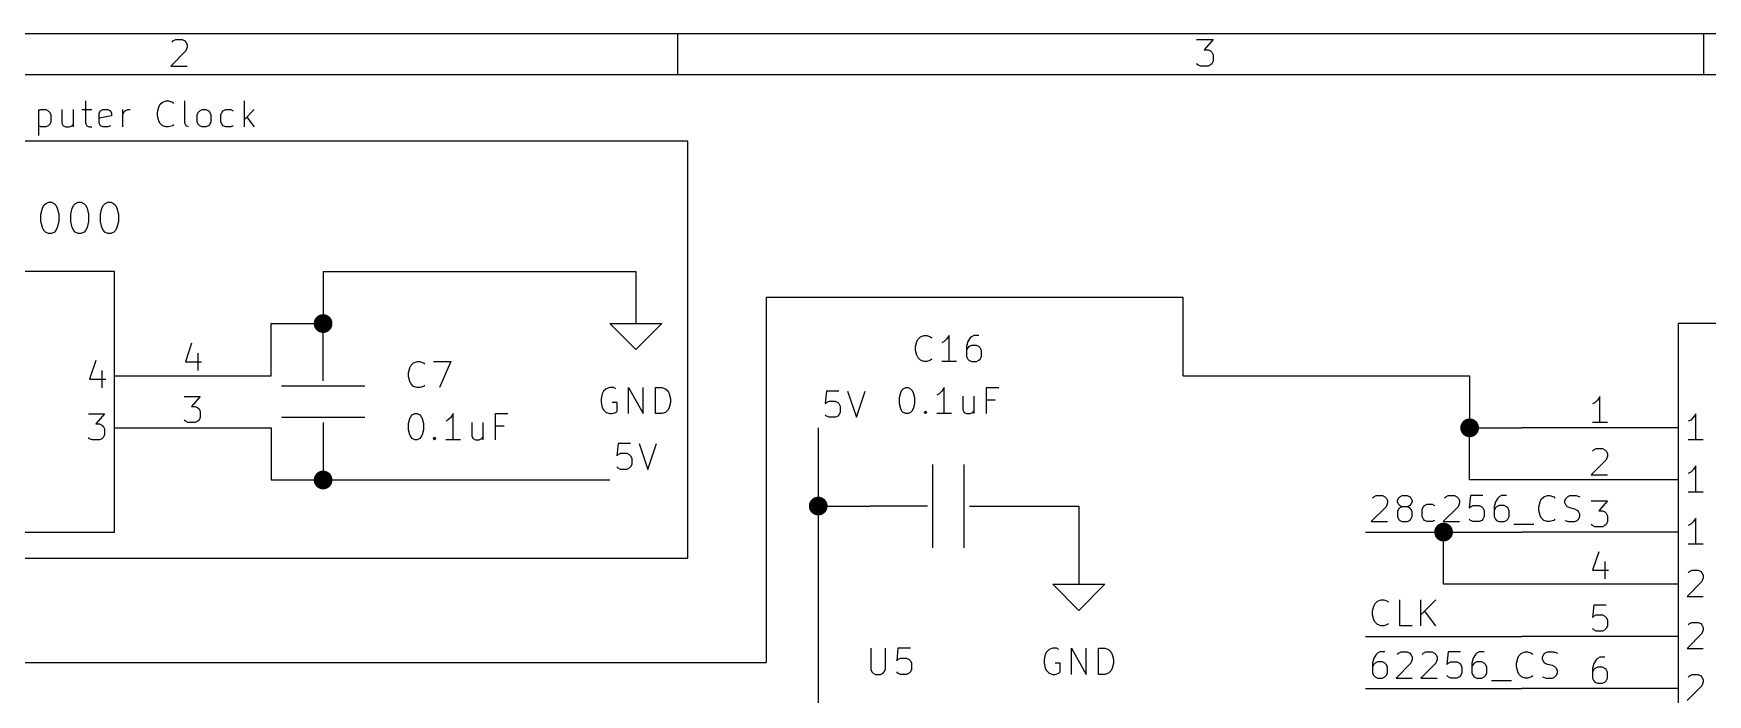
# Model space of a CAD drawing. Header units: millimetres. Extents: x 10 to 287, y -200 to -10.
# Drawn here: x 78.6 to 160.2, y -42.2 to -10 of the extents above; entities that cross this region are included whole.
import ezdxf

# ---------------------------------------------------------------- set-up
doc = ezdxf.new("R2010")
doc.units = ezdxf.units.MM
for name, color, linetype in [('GREENSIXTYFIVE', 129, 'CONTINUOUS'), ('LIGHTBLUE', 172, 'CONTINUOUS'), ('LIGHTGREEN', 92, 'CONTINUOUS'), ('LIGHTRED', 12, 'CONTINUOUS'), ('RED', 14, 'CONTINUOUS'), ('REDSIX', 19, 'CONTINUOUS')]:
    doc.layers.add(name, color=color, linetype=linetype)

msp = doc.modelspace()

# ---------------------------------------------------------------- linework, layer by layer
at = {"layer": 'GREENSIXTYFIVE', "linetype": 'CONTINUOUS'}
for p, q in [((78.9576, -18.8016), (79.0302, -18.5113)), ((78.9576, -18.8016), (79.0302, -18.5113)), ((79.0302, -18.5113), (79.1028, -18.3662)), ((79.0302, -18.5113), (79.1028, -18.3662)), ((79.1028, -18.3662), (79.1754, -18.2936)), ((79.1028, -18.3662), (79.1754, -18.2936)), ((79.1754, -18.2936), (79.3205, -18.221)), ((79.1754, -18.2936), (79.3205, -18.221)), ((79.3205, -18.221), (79.4656, -18.221)), ((79.3205, -18.221), (79.4656, -18.221)), ((79.4656, -18.221), (79.6108, -18.2936)), ((79.4656, -18.221), (79.6108, -18.2936)), ((79.6108, -18.2936), (79.6834, -18.3662)), ((79.6108, -18.2936), (79.6834, -18.3662)), ((79.6834, -18.3662), (79.7559, -18.5113)), ((79.6834, -18.3662), (79.7559, -18.5113)), ((79.7559, -18.5113), (79.8285, -18.8016)), ((79.7559, -18.5113), (79.8285, -18.8016)), ((80.409, -18.8016), (80.4816, -18.5113)), ((80.409, -18.8016), (80.4816, -18.5113)), ((80.4816, -18.5113), (80.5542, -18.3662)), ((80.4816, -18.5113), (80.5542, -18.3662)), ((80.5542, -18.3662), (80.6268, -18.2936)), ((80.5542, -18.3662), (80.6268, -18.2936)), ((80.6268, -18.2936), (80.7719, -18.221)), ((80.6268, -18.2936), (80.7719, -18.221)), ((80.7719, -18.221), (80.917, -18.221)), ((80.7719, -18.221), (80.917, -18.221)), ((80.917, -18.221), (81.0622, -18.2936)), ((80.917, -18.221), (81.0622, -18.2936)), ((81.0622, -18.2936), (81.1348, -18.3662)), ((81.0622, -18.2936), (81.1348, -18.3662)), ((81.1348, -18.3662), (81.2073, -18.5113)), ((81.1348, -18.3662), (81.2073, -18.5113)), ((81.2073, -18.5113), (81.2799, -18.8016)), ((81.2073, -18.5113), (81.2799, -18.8016)), ((81.8604, -18.8016), (81.933, -18.5113)), ((81.8604, -18.8016), (81.933, -18.5113)), ((81.933, -18.5113), (82.0056, -18.3662)), ((81.933, -18.5113), (82.0056, -18.3662)), ((82.0056, -18.3662), (82.0782, -18.2936)), ((82.0056, -18.3662), (82.0782, -18.2936)), ((82.0782, -18.2936), (82.2233, -18.221)), ((82.0782, -18.2936), (82.2233, -18.221)), ((82.2233, -18.221), (82.3684, -18.221)), ((82.2233, -18.221), (82.3684, -18.221)), ((82.3684, -18.221), (82.5136, -18.2936)), ((82.3684, -18.221), (82.5136, -18.2936)), ((82.5136, -18.2936), (82.5862, -18.3662)), ((82.5136, -18.2936), (82.5862, -18.3662)), ((82.5862, -18.3662), (82.6587, -18.5113)), ((82.5862, -18.3662), (82.6587, -18.5113)), ((82.6587, -18.5113), (82.7313, -18.8016)), ((82.6587, -18.5113), (82.7313, -18.8016)), ((78.9576, -19.1645), (78.9576, -18.8016)), ((78.9576, -19.1645), (78.9576, -18.8016)), ((79.0302, -19.4547), (78.9576, -19.1645)), ((79.0302, -19.4547), (78.9576, -19.1645)), ((79.1028, -19.5999), (79.0302, -19.4547)), ((79.1028, -19.5999), (79.0302, -19.4547)), ((79.7559, -19.4547), (79.6834, -19.5999)), ((79.7559, -19.4547), (79.6834, -19.5999)), ((79.8285, -19.1645), (79.7559, -19.4547)), ((79.8285, -19.1645), (79.7559, -19.4547)), ((79.8285, -18.8016), (79.8285, -19.1645)), ((79.8285, -18.8016), (79.8285, -19.1645)), ((80.409, -19.1645), (80.409, -18.8016)), ((80.409, -19.1645), (80.409, -18.8016)), ((80.4816, -19.4547), (80.409, -19.1645)), ((80.4816, -19.4547), (80.409, -19.1645)), ((80.5542, -19.5999), (80.4816, -19.4547)), ((80.5542, -19.5999), (80.4816, -19.4547)), ((81.2073, -19.4547), (81.1348, -19.5999)), ((81.2073, -19.4547), (81.1348, -19.5999)), ((81.2799, -19.1645), (81.2073, -19.4547)), ((81.2799, -19.1645), (81.2073, -19.4547)), ((81.2799, -18.8016), (81.2799, -19.1645)), ((81.2799, -18.8016), (81.2799, -19.1645)), ((81.8604, -19.1645), (81.8604, -18.8016)), ((81.8604, -19.1645), (81.8604, -18.8016)), ((81.933, -19.4547), (81.8604, -19.1645)), ((81.933, -19.4547), (81.8604, -19.1645)), ((82.0056, -19.5999), (81.933, -19.4547)), ((82.0056, -19.5999), (81.933, -19.4547)), ((82.6587, -19.4547), (82.5862, -19.5999)), ((82.6587, -19.4547), (82.5862, -19.5999)), ((82.7313, -19.1645), (82.6587, -19.4547)), ((82.7313, -19.1645), (82.6587, -19.4547)), ((82.7313, -18.8016), (82.7313, -19.1645)), ((82.7313, -18.8016), (82.7313, -19.1645)), ((79.1754, -19.6725), (79.1028, -19.5999)), ((79.1754, -19.6725), (79.1028, -19.5999)), ((79.3205, -19.745), (79.1754, -19.6725)), ((79.3205, -19.745), (79.1754, -19.6725)), ((79.4656, -19.745), (79.3205, -19.745)), ((79.4656, -19.745), (79.3205, -19.745)), ((79.6108, -19.6725), (79.4656, -19.745)), ((79.6108, -19.6725), (79.4656, -19.745)), ((79.6834, -19.5999), (79.6108, -19.6725)), ((79.6834, -19.5999), (79.6108, -19.6725)), ((80.6268, -19.6725), (80.5542, -19.5999)), ((80.6268, -19.6725), (80.5542, -19.5999)), ((80.7719, -19.745), (80.6268, -19.6725)), ((80.7719, -19.745), (80.6268, -19.6725)), ((80.917, -19.745), (80.7719, -19.745)), ((80.917, -19.745), (80.7719, -19.745)), ((81.0622, -19.6725), (80.917, -19.745)), ((81.0622, -19.6725), (80.917, -19.745)), ((81.1348, -19.5999), (81.0622, -19.6725)), ((81.1348, -19.5999), (81.0622, -19.6725)), ((82.0782, -19.6725), (82.0056, -19.5999)), ((82.0782, -19.6725), (82.0056, -19.5999)), ((82.2233, -19.745), (82.0782, -19.6725)), ((82.2233, -19.745), (82.0782, -19.6725)), ((82.3684, -19.745), (82.2233, -19.745)), ((82.3684, -19.745), (82.2233, -19.745)), ((82.5136, -19.6725), (82.3684, -19.745)), ((82.5136, -19.6725), (82.3684, -19.745)), ((82.5862, -19.5999), (82.5136, -19.6725)), ((82.5862, -19.5999), (82.5136, -19.6725)), ((121.5874, -25.2534), (121.6478, -25.0115)), ((121.5874, -25.4348), (121.5874, -25.2534)), ((121.6478, -25.0115), (121.7083, -24.8906)), ((121.7083, -24.8906), (121.8293, -24.7696)), ((121.8293, -24.7696), (122.0107, -24.7091)), ((122.0107, -24.7091), (122.1316, -24.7091)), ((122.1316, -24.7091), (122.3131, -24.7696)), ((122.3131, -24.7696), (122.3735, -24.8301)), ((122.9783, -25.0115), (122.8574, -25.072)), ((123.0993, -24.8906), (122.9783, -25.0115)), ((123.2202, -24.7091), (123.0993, -24.8906)), ((123.2202, -25.9791), (123.2202, -24.7091)), ((124.1273, -25.0115), (124.0669, -25.2534)), ((124.0669, -25.2534), (124.0669, -25.7372)), ((124.2483, -24.8301), (124.1273, -25.0115)), ((124.1878, -25.2534), (124.1273, -25.3139)), ((124.3088, -25.1929), (124.1878, -25.2534)), ((124.3088, -24.7696), (124.2483, -24.8301)), ((124.4297, -24.7091), (124.3088, -24.7696)), ((124.5507, -25.1929), (124.3088, -25.1929)), ((124.6716, -24.7091), (124.4297, -24.7091)), ((124.6716, -25.2534), (124.5507, -25.1929)), ((124.7321, -25.3139), (124.6716, -25.2534)), ((81.6307, -25.9271), (81.3284, -26.8342)), ((81.6307, -25.9271), (81.3284, -26.8342)), ((96.994, -26.1605), (97.115, -26.0395)), ((96.994, -26.1605), (97.115, -26.0395)), ((97.115, -26.0395), (97.2964, -25.979)), ((97.115, -26.0395), (97.2964, -25.979)), ((97.2964, -25.979), (97.4173, -25.979)), ((97.2964, -25.979), (97.4173, -25.979)), ((97.4173, -25.979), (97.5988, -26.0395)), ((97.4173, -25.979), (97.5988, -26.0395)), ((97.5988, -26.0395), (97.6592, -26.1)), ((97.5988, -26.0395), (97.6592, -26.1)), ((98.0826, -25.979), (98.9292, -25.979)), ((98.0826, -25.979), (98.9292, -25.979)), ((98.9292, -25.979), (98.385, -27.249)), ((98.9292, -25.979), (98.385, -27.249)), ((121.6478, -25.6767), (121.5874, -25.4348)), ((121.7083, -25.7977), (121.6478, -25.6767)), ((121.8293, -25.9187), (121.7083, -25.7977)), ((122.0107, -25.9791), (121.8293, -25.9187)), ((122.1316, -25.9791), (122.0107, -25.9791)), ((122.3131, -25.9187), (122.1316, -25.9791)), ((122.3735, -25.8582), (122.3131, -25.9187)), ((123.5831, -25.9791), (122.8574, -25.9791)), ((124.1273, -25.3139), (124.0669, -25.4348)), ((124.0669, -25.7372), (124.1273, -25.8582)), ((124.1273, -25.8582), (124.1878, -25.9187)), ((124.1878, -25.9187), (124.3088, -25.9791)), ((124.3088, -25.9791), (124.5507, -25.9791)), ((124.5507, -25.9791), (124.6716, -25.9187)), ((124.6716, -25.9187), (124.7321, -25.8582)), ((124.7926, -25.4348), (124.7321, -25.3139)), ((124.7321, -25.8582), (124.7926, -25.7372)), ((124.7926, -25.7372), (124.7926, -25.4348)), ((81.3284, -26.8342), (82.1145, -26.8342)), ((81.3284, -26.8342), (82.1145, -26.8342)), ((81.9331, -26.4109), (81.9331, -27.2575)), ((81.9331, -26.4109), (81.9331, -27.2575)), ((96.8731, -26.5233), (96.9335, -26.2814)), ((96.8731, -26.5233), (96.9335, -26.2814)), ((96.8731, -26.7047), (96.8731, -26.5233)), ((96.8731, -26.7047), (96.8731, -26.5233)), ((96.9335, -26.9466), (96.8731, -26.7047)), ((96.9335, -26.9466), (96.8731, -26.7047)), ((96.9335, -26.2814), (96.994, -26.1605)), ((96.9335, -26.2814), (96.994, -26.1605)), ((96.994, -27.0676), (96.9335, -26.9466)), ((96.994, -27.0676), (96.9335, -26.9466)), ((97.115, -27.1886), (96.994, -27.0676)), ((97.115, -27.1886), (96.994, -27.0676)), ((97.2964, -27.249), (97.115, -27.1886)), ((97.2964, -27.249), (97.115, -27.1886)), ((97.4173, -27.249), (97.2964, -27.249)), ((97.4173, -27.249), (97.2964, -27.249)), ((97.5988, -27.1886), (97.4173, -27.249)), ((97.5988, -27.1886), (97.4173, -27.249)), ((97.6592, -27.1281), (97.5988, -27.1886)), ((97.6592, -27.1281), (97.5988, -27.1886)), ((106.3171, -27.5516), (106.2567, -27.7935)), ((106.3776, -27.4307), (106.3171, -27.5516)), ((106.4986, -27.3097), (106.3776, -27.4307)), ((106.68, -27.2492), (106.4986, -27.3097)), ((106.8614, -27.2492), (106.68, -27.2492)), ((106.9824, -27.3097), (106.8614, -27.2492)), ((107.5871, -28.5192), (107.5871, -27.2492)), ((107.5871, -27.2492), (108.3128, -28.5192)), ((108.3128, -28.5192), (108.3128, -27.2492)), ((108.9176, -28.5192), (108.9176, -27.2492)), ((108.9176, -27.2492), (109.22, -27.2492)), ((109.22, -27.2492), (109.4014, -27.3097)), ((109.4014, -27.3097), (109.5224, -27.4307)), ((109.5224, -27.4307), (109.5829, -27.5516)), ((109.5829, -27.5516), (109.6433, -27.7935)), ((120.8012, -27.7329), (120.8616, -27.491)), ((120.8012, -28.0353), (120.8012, -27.7329)), ((120.8616, -27.491), (120.9221, -27.3701)), ((120.9221, -27.3701), (120.9826, -27.3096)), ((120.9826, -27.3096), (121.1035, -27.2491)), ((121.1035, -27.2491), (121.2245, -27.2491)), ((121.2245, -27.2491), (121.3454, -27.3096)), ((121.3454, -27.3096), (121.4059, -27.3701)), ((121.4059, -27.3701), (121.4664, -27.491)), ((121.4664, -27.491), (121.5269, -27.7329)), ((121.5269, -27.7329), (121.5269, -28.0353)), ((122.7364, -27.5515), (122.6155, -27.612)), ((122.8574, -27.4306), (122.7364, -27.5515)), ((122.9783, -27.2491), (122.8574, -27.4306)), ((122.9783, -28.5191), (122.9783, -27.2491)), ((123.8854, -27.6725), (123.8854, -28.3377)), ((124.4297, -27.6725), (124.4297, -28.5191)), ((125.0344, -28.5191), (125.0344, -27.2491)), ((125.0344, -27.2491), (125.6392, -27.2491)), ((81.2679, -28.5275), (82.0541, -28.5275)), ((81.2679, -28.5275), (82.0541, -28.5275)), ((82.0541, -28.5275), (81.6307, -29.0113)), ((82.0541, -28.5275), (81.6307, -29.0113)), ((97.0545, -28.5795), (97.1754, -28.519)), ((97.0545, -28.5795), (97.1754, -28.519)), ((97.1754, -28.519), (97.2964, -28.519)), ((97.1754, -28.519), (97.2964, -28.519)), ((97.2964, -28.519), (97.4173, -28.5795)), ((97.2964, -28.519), (97.4173, -28.5795)), ((99.0502, -28.519), (98.9293, -28.7005)), ((99.0502, -28.519), (98.9293, -28.7005)), ((99.0502, -29.789), (99.0502, -28.519)), ((99.0502, -29.789), (99.0502, -28.519)), ((101.1063, -29.789), (101.1063, -28.519)), ((101.1063, -28.519), (101.7111, -28.519)), ((101.1063, -29.789), (101.1063, -28.519)), ((101.1063, -28.519), (101.7111, -28.519)), ((106.2567, -27.7935), (106.2567, -27.9749)), ((106.2567, -27.9749), (106.3171, -28.2168)), ((106.3171, -28.2168), (106.3776, -28.3378)), ((106.3776, -28.3378), (106.4986, -28.4588)), ((106.4986, -28.4588), (106.68, -28.5192)), ((106.68, -28.5192), (106.8009, -28.5192)), ((107.0428, -27.9749), (106.8009, -27.9749)), ((106.8009, -28.5192), (106.9824, -28.4588)), ((106.9824, -28.4588), (107.0428, -28.3983)), ((107.0428, -28.3983), (107.0428, -27.9749)), ((109.22, -28.5192), (108.9176, -28.5192)), ((109.4014, -28.4588), (109.22, -28.5192)), ((109.5224, -28.3378), (109.4014, -28.4588)), ((109.5829, -28.2168), (109.5224, -28.3378)), ((109.6433, -27.9749), (109.5829, -28.2168)), ((109.6433, -27.7935), (109.6433, -27.9749)), ((120.8616, -28.2772), (120.8012, -28.0353)), ((120.9221, -28.3982), (120.8616, -28.2772)), ((120.9826, -28.4587), (120.9221, -28.3982)), ((121.1035, -28.5191), (120.9826, -28.4587)), ((121.2245, -28.5191), (121.1035, -28.5191)), ((121.3454, -28.4587), (121.2245, -28.5191)), ((121.4059, -28.3982), (121.3454, -28.4587)), ((121.4664, -28.2772), (121.4059, -28.3982)), ((121.5269, -28.0353), (121.4664, -28.2772)), ((122.0107, -28.4587), (122.0711, -28.3982)), ((122.0711, -28.5191), (122.0107, -28.4587)), ((122.0711, -28.3982), (122.1316, -28.4587)), ((122.0711, -28.3982), (122.0711, -28.5191)), ((122.1316, -28.4587), (122.0711, -28.5191)), ((123.3412, -28.5191), (122.6155, -28.5191)), ((123.8854, -28.3377), (123.9459, -28.4587)), ((123.9459, -28.4587), (124.0669, -28.5191)), ((124.0669, -28.5191), (124.2483, -28.5191)), ((124.2483, -28.5191), (124.3692, -28.4587)), ((124.3692, -28.4587), (124.4297, -28.3982)), ((125.4578, -27.8539), (125.0344, -27.8539)), ((159.6087, -28.5275), (159.4878, -28.709)), ((159.6087, -29.7975), (159.6087, -28.5275)), ((81.6307, -29.0113), (81.8122, -29.0113)), ((81.6307, -29.0113), (81.8122, -29.0113)), ((81.8122, -29.0113), (81.9331, -29.0718)), ((81.8122, -29.0113), (81.9331, -29.0718)), ((81.9331, -29.0718), (81.9936, -29.1323)), ((81.9331, -29.0718), (81.9936, -29.1323)), ((81.9936, -29.1323), (82.0541, -29.2532)), ((81.9936, -29.1323), (82.0541, -29.2532)), ((82.0541, -29.2532), (82.0541, -29.5556)), ((82.0541, -29.2532), (82.0541, -29.5556)), ((96.8731, -29.0028), (96.9335, -28.7609)), ((96.8731, -29.0028), (96.9335, -28.7609)), ((96.8731, -29.3052), (96.8731, -29.0028)), ((96.8731, -29.3052), (96.8731, -29.0028)), ((96.9335, -29.5471), (96.8731, -29.3052)), ((96.9335, -29.5471), (96.8731, -29.3052)), ((96.9335, -28.7609), (96.994, -28.64)), ((96.9335, -28.7609), (96.994, -28.64)), ((96.994, -28.64), (97.0545, -28.5795)), ((96.994, -28.64), (97.0545, -28.5795)), ((97.4173, -28.5795), (97.4778, -28.64)), ((97.4173, -28.5795), (97.4778, -28.64)), ((97.4778, -28.64), (97.5383, -28.7609)), ((97.4778, -28.64), (97.5383, -28.7609)), ((97.5383, -28.7609), (97.5988, -29.0028)), ((97.5383, -28.7609), (97.5988, -29.0028)), ((97.5988, -29.3052), (97.5383, -29.5471)), ((97.5988, -29.3052), (97.5383, -29.5471)), ((97.5988, -29.0028), (97.5988, -29.3052)), ((97.5988, -29.0028), (97.5988, -29.3052)), ((98.8083, -28.8214), (98.6874, -28.8819)), ((98.8083, -28.8214), (98.6874, -28.8819)), ((98.9293, -28.7005), (98.8083, -28.8214)), ((98.9293, -28.7005), (98.8083, -28.8214)), ((99.9573, -28.9424), (99.9573, -29.6076)), ((99.9573, -28.9424), (99.9573, -29.6076)), ((100.5016, -28.9424), (100.5016, -29.789)), ((100.5016, -28.9424), (100.5016, -29.789)), ((101.5297, -29.1238), (101.1063, -29.1238)), ((101.5297, -29.1238), (101.1063, -29.1238)), ((159.3668, -28.8299), (159.2459, -28.8904)), ((159.4878, -28.709), (159.3668, -28.8299)), ((81.3284, -29.7371), (81.2679, -29.6766)), ((81.3284, -29.7371), (81.2679, -29.6766)), ((81.4493, -29.7975), (81.3284, -29.7371)), ((81.4493, -29.7975), (81.3284, -29.7371)), ((81.8122, -29.7975), (81.4493, -29.7975)), ((81.8122, -29.7975), (81.4493, -29.7975)), ((81.9331, -29.7371), (81.8122, -29.7975)), ((81.9331, -29.7371), (81.8122, -29.7975)), ((81.9936, -29.6766), (81.9331, -29.7371)), ((81.9936, -29.6766), (81.9331, -29.7371)), ((82.0541, -29.5556), (81.9936, -29.6766)), ((82.0541, -29.5556), (81.9936, -29.6766)), ((96.994, -29.6681), (96.9335, -29.5471)), ((96.994, -29.6681), (96.9335, -29.5471)), ((97.0545, -29.7286), (96.994, -29.6681)), ((97.0545, -29.7286), (96.994, -29.6681)), ((97.1754, -29.789), (97.0545, -29.7286)), ((97.1754, -29.789), (97.0545, -29.7286)), ((97.2964, -29.789), (97.1754, -29.789)), ((97.2964, -29.789), (97.1754, -29.789)), ((97.4173, -29.7286), (97.2964, -29.789)), ((97.4173, -29.7286), (97.2964, -29.789)), ((97.4778, -29.6681), (97.4173, -29.7286)), ((97.4778, -29.6681), (97.4173, -29.7286)), ((97.5383, -29.5471), (97.4778, -29.6681)), ((97.5383, -29.5471), (97.4778, -29.6681)), ((98.0826, -29.7286), (98.143, -29.6681)), ((98.0826, -29.7286), (98.143, -29.6681)), ((98.143, -29.789), (98.0826, -29.7286)), ((98.143, -29.789), (98.0826, -29.7286)), ((98.143, -29.6681), (98.2035, -29.7286)), ((98.143, -29.6681), (98.143, -29.789)), ((98.143, -29.6681), (98.2035, -29.7286)), ((98.143, -29.6681), (98.143, -29.789)), ((98.2035, -29.7286), (98.143, -29.789)), ((98.2035, -29.7286), (98.143, -29.789)), ((99.4131, -29.789), (98.6874, -29.789)), ((99.4131, -29.789), (98.6874, -29.789)), ((99.9573, -29.6076), (100.0178, -29.7286)), ((99.9573, -29.6076), (100.0178, -29.7286)), ((100.0178, -29.7286), (100.1388, -29.789)), ((100.0178, -29.7286), (100.1388, -29.789)), ((100.1388, -29.789), (100.3202, -29.789)), ((100.1388, -29.789), (100.3202, -29.789)), ((100.3202, -29.789), (100.4411, -29.7286)), ((100.3202, -29.789), (100.4411, -29.7286)), ((100.4411, -29.7286), (100.5016, -29.6681)), ((100.4411, -29.7286), (100.5016, -29.6681)), ((159.9716, -29.7975), (159.2459, -29.7975)), ((159.3668, -31.3699), (159.2459, -31.4304)), ((159.4878, -31.249), (159.3668, -31.3699)), ((159.6087, -31.0675), (159.4878, -31.249)), ((159.6087, -32.3375), (159.6087, -31.0675)), ((159.9716, -32.3375), (159.2459, -32.3375)), ((159.3668, -33.9099), (159.2459, -33.9704)), ((159.4878, -33.789), (159.3668, -33.9099)), ((159.6087, -33.6075), (159.4878, -33.789)), ((159.6087, -34.8775), (159.6087, -33.6075)), ((159.9716, -34.8775), (159.2459, -34.8775)), ((159.9111, -36.6918), (159.1854, -37.4175)), ((159.2459, -36.2685), (159.3063, -36.208)), ((159.3063, -36.208), (159.4273, -36.1475)), ((159.4273, -36.1475), (159.7297, -36.1475)), ((159.7297, -36.1475), (159.8506, -36.208)), ((159.8506, -36.208), (159.9111, -36.2685)), ((159.9111, -36.2685), (159.9716, -36.3894)), ((159.9716, -36.5104), (159.9111, -36.6918)), ((159.9716, -36.3894), (159.9716, -36.5104)), ((159.1854, -37.4175), (159.9716, -37.4175)), ((159.2459, -38.8085), (159.3063, -38.748)), ((159.3063, -38.748), (159.4273, -38.6875)), ((159.4273, -38.6875), (159.7297, -38.6875)), ((159.7297, -38.6875), (159.8506, -38.748)), ((159.8506, -38.748), (159.9111, -38.8085)), ((159.9111, -38.8085), (159.9716, -38.9294)), ((159.9716, -39.0504), (159.9111, -39.2318)), ((159.9716, -38.9294), (159.9716, -39.0504)), ((119.3968, -39.9492), (119.3968, -40.9773)), ((119.3968, -39.9492), (119.3968, -40.9773)), ((120.1225, -40.9773), (120.1225, -39.9492)), ((120.1225, -40.9773), (120.1225, -39.9492)), ((120.7273, -39.9492), (120.6669, -40.554)), ((120.7273, -39.9492), (120.6669, -40.554)), ((121.3321, -39.9492), (120.7273, -39.9492)), ((121.3321, -39.9492), (120.7273, -39.9492)), ((128.27, -39.9492), (128.0886, -40.0097)), ((128.27, -39.9492), (128.0886, -40.0097)), ((128.4514, -39.9492), (128.27, -39.9492)), ((128.4514, -39.9492), (128.27, -39.9492)), ((128.5724, -40.0097), (128.4514, -39.9492)), ((128.5724, -40.0097), (128.4514, -39.9492)), ((129.1771, -41.2192), (129.1771, -39.9492)), ((129.1771, -39.9492), (129.9028, -41.2192)), ((129.1771, -41.2192), (129.1771, -39.9492)), ((129.1771, -39.9492), (129.9028, -41.2192)), ((129.9028, -41.2192), (129.9028, -39.9492)), ((129.9028, -41.2192), (129.9028, -39.9492)), ((130.5076, -41.2192), (130.5076, -39.9492)), ((130.5076, -39.9492), (130.81, -39.9492)), ((130.5076, -41.2192), (130.5076, -39.9492)), ((130.5076, -39.9492), (130.81, -39.9492)), ((130.81, -39.9492), (130.9914, -40.0097)), ((130.81, -39.9492), (130.9914, -40.0097)), ((159.9111, -39.2318), (159.1854, -39.9575)), ((159.1854, -39.9575), (159.9716, -39.9575)), ((120.6669, -40.554), (120.7273, -40.4935)), ((120.6669, -40.554), (120.7273, -40.4935)), ((120.7273, -40.4935), (120.8483, -40.433)), ((120.7273, -40.4935), (120.8483, -40.433)), ((120.8483, -40.433), (121.1507, -40.433)), ((120.8483, -40.433), (121.1507, -40.433)), ((121.1507, -40.433), (121.2716, -40.4935)), ((121.1507, -40.433), (121.2716, -40.4935)), ((121.2716, -40.4935), (121.3321, -40.554)), ((121.2716, -40.4935), (121.3321, -40.554)), ((121.3321, -40.554), (121.3926, -40.6749)), ((121.3321, -40.554), (121.3926, -40.6749)), ((121.3926, -40.6749), (121.3926, -40.9773)), ((121.3926, -40.6749), (121.3926, -40.9773)), ((127.9071, -40.2516), (127.8467, -40.4935)), ((127.9071, -40.2516), (127.8467, -40.4935)), ((127.8467, -40.4935), (127.8467, -40.6749)), ((127.8467, -40.4935), (127.8467, -40.6749)), ((127.8467, -40.6749), (127.9071, -40.9168)), ((127.8467, -40.6749), (127.9071, -40.9168)), ((127.9676, -40.1307), (127.9071, -40.2516)), ((127.9676, -40.1307), (127.9071, -40.2516)), ((128.0886, -40.0097), (127.9676, -40.1307)), ((128.0886, -40.0097), (127.9676, -40.1307)), ((128.6328, -40.6749), (128.3909, -40.6749)), ((128.6328, -40.6749), (128.3909, -40.6749)), ((128.6328, -41.0983), (128.6328, -40.6749)), ((128.6328, -41.0983), (128.6328, -40.6749)), ((130.9914, -40.0097), (131.1124, -40.1307)), ((130.9914, -40.0097), (131.1124, -40.1307)), ((131.1124, -40.1307), (131.1729, -40.2516)), ((131.1124, -40.1307), (131.1729, -40.2516)), ((131.1729, -40.2516), (131.2333, -40.4935)), ((131.1729, -40.2516), (131.2333, -40.4935)), ((131.2333, -40.6749), (131.1729, -40.9168)), ((131.2333, -40.6749), (131.1729, -40.9168)), ((131.2333, -40.4935), (131.2333, -40.6749)), ((131.2333, -40.4935), (131.2333, -40.6749)), ((119.3968, -40.9773), (119.4573, -41.0983)), ((119.3968, -40.9773), (119.4573, -41.0983)), ((119.4573, -41.0983), (119.5178, -41.1588)), ((119.4573, -41.0983), (119.5178, -41.1588)), ((119.5178, -41.1588), (119.6387, -41.2192)), ((119.5178, -41.1588), (119.6387, -41.2192)), ((119.6387, -41.2192), (119.8806, -41.2192)), ((119.6387, -41.2192), (119.8806, -41.2192)), ((119.8806, -41.2192), (120.0016, -41.1588)), ((119.8806, -41.2192), (120.0016, -41.1588)), ((120.0016, -41.1588), (120.0621, -41.0983)), ((120.0016, -41.1588), (120.0621, -41.0983)), ((120.0621, -41.0983), (120.1225, -40.9773)), ((120.0621, -41.0983), (120.1225, -40.9773)), ((120.7273, -41.1588), (120.6669, -41.0983)), ((120.7273, -41.1588), (120.6669, -41.0983)), ((120.8483, -41.2192), (120.7273, -41.1588)), ((120.8483, -41.2192), (120.7273, -41.1588)), ((121.1507, -41.2192), (120.8483, -41.2192)), ((121.1507, -41.2192), (120.8483, -41.2192)), ((121.2716, -41.1588), (121.1507, -41.2192)), ((121.2716, -41.1588), (121.1507, -41.2192)), ((121.3321, -41.0983), (121.2716, -41.1588)), ((121.3321, -41.0983), (121.2716, -41.1588)), ((121.3926, -40.9773), (121.3321, -41.0983)), ((121.3926, -40.9773), (121.3321, -41.0983)), ((127.9071, -40.9168), (127.9676, -41.0378)), ((127.9071, -40.9168), (127.9676, -41.0378)), ((127.9676, -41.0378), (128.0886, -41.1588)), ((127.9676, -41.0378), (128.0886, -41.1588)), ((128.0886, -41.1588), (128.27, -41.2192)), ((128.0886, -41.1588), (128.27, -41.2192)), ((128.27, -41.2192), (128.3909, -41.2192)), ((128.27, -41.2192), (128.3909, -41.2192)), ((128.3909, -41.2192), (128.5724, -41.1588)), ((128.3909, -41.2192), (128.5724, -41.1588)), ((128.5724, -41.1588), (128.6328, -41.0983)), ((128.5724, -41.1588), (128.6328, -41.0983)), ((130.81, -41.2192), (130.5076, -41.2192)), ((130.81, -41.2192), (130.5076, -41.2192)), ((130.9914, -41.1588), (130.81, -41.2192)), ((130.9914, -41.1588), (130.81, -41.2192)), ((131.1124, -41.0378), (130.9914, -41.1588)), ((131.1124, -41.0378), (130.9914, -41.1588)), ((131.1729, -40.9168), (131.1124, -41.0378)), ((131.1729, -40.9168), (131.1124, -41.0378)), ((159.2459, -41.3485), (159.3063, -41.288)), ((159.3063, -41.288), (159.4273, -41.2275)), ((159.4273, -41.2275), (159.7297, -41.2275)), ((159.7297, -41.2275), (159.8506, -41.288)), ((159.8506, -41.288), (159.9111, -41.3485)), ((159.9111, -41.3485), (159.9716, -41.4694)), ((159.9716, -41.5904), (159.9111, -41.7718)), ((159.9716, -41.4694), (159.9716, -41.5904)), ((159.9111, -41.7718), (159.1854, -42.4975))]:
    msp.add_line(p, q, dxfattribs=at)
at = {"layer": 'LIGHTBLUE', "linetype": 'CONTINUOUS'}
for p, q in [((78.8321, -13.7066), (78.8321, -14.9766)), ((78.8321, -13.767), (78.9531, -13.7066)), ((78.9531, -13.7066), (79.195, -13.7066)), ((79.195, -13.7066), (79.3159, -13.767)), ((79.3159, -13.767), (79.3764, -13.8275)), ((79.3764, -13.8275), (79.4369, -13.9485)), ((79.9811, -13.7066), (79.9811, -14.3718)), ((80.5254, -13.7066), (80.5254, -14.5532)), ((80.9487, -13.7066), (81.4325, -13.7066)), ((81.1301, -13.2832), (81.1301, -14.3718)), ((81.7954, -13.888), (81.8558, -13.767)), ((81.8558, -13.767), (81.9768, -13.7066)), ((81.9768, -13.7066), (82.2187, -13.7066)), ((82.2187, -13.7066), (82.3396, -13.767)), ((82.3396, -13.767), (82.4001, -13.888)), ((82.9444, -14.5532), (82.9444, -13.7066)), ((82.9444, -13.9485), (83.0049, -13.8275)), ((83.0049, -13.8275), (83.0654, -13.767)), ((83.0654, -13.767), (83.1863, -13.7066)), ((83.1863, -13.7066), (83.3073, -13.7066)), ((84.6378, -13.8275), (84.6982, -13.5856)), ((84.6378, -14.0089), (84.6378, -13.8275)), ((84.6982, -13.5856), (84.7587, -13.4647)), ((84.7587, -13.4647), (84.8797, -13.3437)), ((84.8797, -13.3437), (85.0611, -13.2832)), ((85.0611, -13.2832), (85.182, -13.2832)), ((85.182, -13.2832), (85.3635, -13.3437)), ((85.3635, -13.3437), (85.4239, -13.4042)), ((85.9682, -14.3718), (85.9682, -13.2832)), ((86.573, -13.9485), (86.6334, -13.8275)), ((86.6334, -13.8275), (86.6939, -13.767)), ((86.6939, -13.767), (86.8149, -13.7066)), ((86.8149, -13.7066), (86.9963, -13.7066)), ((86.9963, -13.7066), (87.1172, -13.767)), ((87.1172, -13.767), (87.1777, -13.8275)), ((87.1777, -13.8275), (87.2382, -13.9485)), ((87.722, -13.9485), (87.7824, -13.8275)), ((87.7824, -13.8275), (87.8429, -13.767)), ((87.8429, -13.767), (87.9639, -13.7066)), ((87.9639, -13.7066), (88.2058, -13.7066)), ((88.2058, -13.7066), (88.3267, -13.767)), ((88.871, -14.5532), (88.871, -13.2832)), ((89.3548, -13.7066), (88.871, -14.1904)), ((78.9531, -14.5532), (78.8321, -14.4928)), ((79.195, -14.5532), (78.9531, -14.5532)), ((79.3159, -14.4928), (79.195, -14.5532)), ((79.3764, -14.4323), (79.3159, -14.4928)), ((79.4369, -14.3113), (79.3764, -14.4323)), ((79.4369, -13.9485), (79.4369, -14.3113)), ((79.9811, -14.3718), (80.0416, -14.4928)), ((80.0416, -14.4928), (80.1626, -14.5532)), ((80.1626, -14.5532), (80.344, -14.5532)), ((80.344, -14.5532), (80.4649, -14.4928)), ((80.4649, -14.4928), (80.5254, -14.4323)), ((81.1301, -14.3718), (81.1906, -14.4928)), ((81.1906, -14.4928), (81.3116, -14.5532)), ((81.3116, -14.5532), (81.4325, -14.5532)), ((81.7954, -14.3718), (81.7954, -13.888)), ((82.4001, -14.0089), (81.7954, -14.1299)), ((81.8558, -14.4928), (81.7954, -14.3718)), ((81.9768, -14.5532), (81.8558, -14.4928)), ((82.2187, -14.5532), (81.9768, -14.5532)), ((82.3396, -14.4928), (82.2187, -14.5532)), ((82.4001, -13.888), (82.4001, -14.0089)), ((84.6982, -14.2508), (84.6378, -14.0089)), ((84.7587, -14.3718), (84.6982, -14.2508)), ((84.8797, -14.4928), (84.7587, -14.3718)), ((85.0611, -14.5532), (84.8797, -14.4928)), ((85.182, -14.5532), (85.0611, -14.5532)), ((85.3635, -14.4928), (85.182, -14.5532)), ((85.4239, -14.4323), (85.3635, -14.4928)), ((86.0287, -14.4928), (85.9682, -14.3718)), ((86.1497, -14.5532), (86.0287, -14.4928)), ((86.573, -14.3113), (86.573, -13.9485)), ((86.6334, -14.4323), (86.573, -14.3113)), ((86.6939, -14.4928), (86.6334, -14.4323)), ((86.8149, -14.5532), (86.6939, -14.4928)), ((86.9963, -14.5532), (86.8149, -14.5532)), ((87.1172, -14.4928), (86.9963, -14.5532)), ((87.1777, -14.4323), (87.1172, -14.4928)), ((87.2382, -14.3113), (87.1777, -14.4323)), ((87.2382, -13.9485), (87.2382, -14.3113)), ((87.722, -14.3113), (87.722, -13.9485)), ((87.7824, -14.4323), (87.722, -14.3113)), ((87.8429, -14.4928), (87.7824, -14.4323)), ((87.9639, -14.5532), (87.8429, -14.4928)), ((88.2058, -14.5532), (87.9639, -14.5532)), ((88.3267, -14.4928), (88.2058, -14.5532)), ((88.992, -14.0694), (89.3548, -14.5532)), ((110.49, -15.24), (45.72, -15.24)), ((110.49, -35.56), (110.49, -15.24)), ((45.72, -35.56), (110.49, -35.56))]:
    msp.add_line(p, q, dxfattribs=at)
at = {"layer": 'LIGHTGREEN', "linetype": 'CONTINUOUS'}
for p, q in [((92.71, -21.59), (92.71, -24.13)), ((92.71, -21.59), (107.95, -21.59)), ((107.95, -21.59), (107.95, -22.86)), ((114.3, -22.86), (114.3, -40.64)), ((134.62, -22.86), (114.3, -22.86)), ((134.62, -26.67), (134.62, -22.86)), ((90.17, -26.67), (90.17, -24.13)), ((90.17, -24.13), (92.71, -24.13)), ((134.62, -26.67), (148.59, -26.67)), ((148.59, -26.67), (148.59, -29.21)), ((90.17, -29.21), (90.17, -31.75)), ((116.84, -29.21), (116.84, -33.02)), ((148.59, -31.75), (148.59, -29.21)), ((148.59, -29.21), (151.13, -29.21)), ((90.17, -31.75), (92.71, -31.75)), ((92.71, -31.75), (106.68, -31.75)), ((151.13, -31.75), (148.59, -31.75)), ((116.84, -33.02), (119.38, -33.02)), ((116.84, -33.02), (116.84, -43.18)), ((127, -33.02), (129.54, -33.02)), ((129.54, -33.02), (129.54, -35.56)), ((143.51, -34.29), (147.32, -34.29)), ((147.32, -34.29), (151.13, -34.29)), ((147.32, -36.83), (147.32, -34.29)), ((151.13, -36.83), (147.32, -36.83)), ((143.51, -39.37), (151.13, -39.37)), ((53.34, -40.64), (114.3, -40.64)), ((143.51, -41.91), (151.13, -41.91))]:
    msp.add_line(p, q, dxfattribs=at)
at = {"layer": 'LIGHTGREEN', "const_width": 0.4572}
for points in [[(92.4814, -24.13, 1), (92.9386, -24.13, 1)], [(148.3614, -29.21, 1), (148.8186, -29.21, 1)], [(92.4814, -31.75, 1), (92.9386, -31.75, 1)], [(116.6114, -33.02, 1), (117.0686, -33.02, 1)], [(147.0914, -34.29, 1), (147.5486, -34.29, 1)]]:
    msp.add_lwpolyline(points, format="xyb", close=True, dxfattribs=at)
at = {"layer": 'LIGHTRED', "linetype": 'CONTINUOUS'}
for p, q in [((86.2995, -25.0825), (85.9972, -25.9896)), ((86.2995, -25.0825), (85.9972, -25.9896)), ((85.9972, -25.9896), (86.7833, -25.9896)), ((85.9972, -25.9896), (86.7833, -25.9896)), ((86.6019, -25.5663), (86.6019, -26.4129)), ((86.6019, -25.5663), (86.6019, -26.4129)), ((85.9367, -27.6829), (86.7229, -27.6829)), ((85.9367, -27.6829), (86.7229, -27.6829)), ((86.7229, -27.6829), (86.2995, -28.1667)), ((86.7229, -27.6829), (86.2995, -28.1667)), ((154.94, -27.6829), (154.8191, -27.8644)), ((154.94, -28.9529), (154.94, -27.6829)), ((86.2995, -28.1667), (86.481, -28.1667)), ((86.2995, -28.1667), (86.481, -28.1667)), ((86.481, -28.1667), (86.6019, -28.2272)), ((86.481, -28.1667), (86.6019, -28.2272)), ((86.6019, -28.2272), (86.6624, -28.2877)), ((86.6019, -28.2272), (86.6624, -28.2877)), ((86.6624, -28.2877), (86.7229, -28.4086)), ((86.6624, -28.2877), (86.7229, -28.4086)), ((86.7229, -28.4086), (86.7229, -28.711)), ((86.7229, -28.4086), (86.7229, -28.711)), ((154.6981, -27.9853), (154.5772, -28.0458)), ((154.8191, -27.8644), (154.6981, -27.9853)), ((85.9972, -28.8925), (85.9367, -28.832)), ((85.9972, -28.8925), (85.9367, -28.832)), ((86.1181, -28.9529), (85.9972, -28.8925)), ((86.1181, -28.9529), (85.9972, -28.8925)), ((86.481, -28.9529), (86.1181, -28.9529)), ((86.481, -28.9529), (86.1181, -28.9529)), ((86.6019, -28.8925), (86.481, -28.9529)), ((86.6019, -28.8925), (86.481, -28.9529)), ((86.6624, -28.832), (86.6019, -28.8925)), ((86.6624, -28.832), (86.6019, -28.8925)), ((86.7229, -28.711), (86.6624, -28.832)), ((86.7229, -28.711), (86.6624, -28.832)), ((155.3029, -28.9529), (154.5772, -28.9529)), ((155.2424, -30.7672), (154.5167, -31.4929)), ((154.5772, -30.3439), (154.6376, -30.2834)), ((154.6376, -30.2834), (154.7586, -30.2229)), ((154.7586, -30.2229), (155.061, -30.2229)), ((155.061, -30.2229), (155.1819, -30.2834)), ((155.1819, -30.2834), (155.2424, -30.3439)), ((155.2424, -30.3439), (155.3029, -30.4648)), ((155.3029, -30.5858), (155.2424, -30.7672)), ((155.3029, -30.4648), (155.3029, -30.5858)), ((154.5167, -31.4929), (155.3029, -31.4929)), ((154.5167, -32.7629), (155.3029, -32.7629)), ((155.3029, -32.7629), (154.8795, -33.2467)), ((154.8795, -33.2467), (155.061, -33.2467)), ((155.061, -33.2467), (155.1819, -33.3072)), ((155.1819, -33.3072), (155.2424, -33.3677)), ((155.2424, -33.3677), (155.3029, -33.4886)), ((154.5772, -33.9725), (154.5167, -33.912)), ((154.6981, -34.0329), (154.5772, -33.9725)), ((155.061, -34.0329), (154.6981, -34.0329)), ((155.1819, -33.9725), (155.061, -34.0329)), ((155.2424, -33.912), (155.1819, -33.9725)), ((155.3029, -33.791), (155.2424, -33.912)), ((155.3029, -33.4886), (155.3029, -33.791)), ((154.8795, -35.2425), (154.5772, -36.1496)), ((155.1819, -35.7263), (155.1819, -36.5729)), ((154.5772, -36.1496), (155.3633, -36.1496)), ((154.6376, -37.8429), (154.5772, -38.4477)), ((155.2424, -37.8429), (154.6376, -37.8429)), ((154.6376, -38.3872), (154.7586, -38.3267)), ((154.7586, -38.3267), (155.061, -38.3267)), ((155.061, -38.3267), (155.1819, -38.3872)), ((154.5772, -38.4477), (154.6376, -38.3872)), ((154.6376, -39.0525), (154.5772, -38.992)), ((154.7586, -39.1129), (154.6376, -39.0525)), ((155.061, -39.1129), (154.7586, -39.1129)), ((155.1819, -39.0525), (155.061, -39.1129)), ((155.1819, -38.3872), (155.2424, -38.4477)), ((155.2424, -38.992), (155.1819, -39.0525)), ((155.2424, -38.4477), (155.3029, -38.5686)), ((155.3029, -38.871), (155.2424, -38.992)), ((155.3029, -38.5686), (155.3029, -38.871)), ((154.6376, -40.6853), (154.5772, -40.9272)), ((154.7586, -40.5039), (154.6376, -40.6853)), ((154.8191, -40.4434), (154.7586, -40.5039)), ((154.94, -40.3829), (154.8191, -40.4434)), ((155.1819, -40.3829), (154.94, -40.3829)), ((154.5772, -40.9272), (154.5772, -41.411)), ((154.6376, -40.9877), (154.5772, -41.1086)), ((154.5772, -41.411), (154.6376, -41.532)), ((154.6981, -40.9272), (154.6376, -40.9877)), ((154.6376, -41.532), (154.6981, -41.5925)), ((154.8191, -40.8667), (154.6981, -40.9272)), ((154.6981, -41.5925), (154.8191, -41.6529)), ((155.061, -40.8667), (154.8191, -40.8667)), ((155.1819, -40.9272), (155.061, -40.8667)), ((155.061, -41.6529), (155.1819, -41.5925)), ((155.2424, -40.9877), (155.1819, -40.9272)), ((155.1819, -41.5925), (155.2424, -41.532)), ((155.3029, -41.1086), (155.2424, -40.9877)), ((155.2424, -41.532), (155.3029, -41.411)), ((155.3029, -41.411), (155.3029, -41.1086)), ((154.8191, -41.6529), (155.061, -41.6529))]:
    msp.add_line(p, q, dxfattribs=at)
at = {"layer": 'RED', "linetype": 'CONTINUOUS'}
for p, q in [((10, -10), (287.0022, -10)), ((85.3462, -10.4175), (85.4081, -10.3556)), ((85.4081, -10.3556), (85.5319, -10.2937)), ((85.5319, -10.2937), (85.8414, -10.2937)), ((85.8414, -10.2937), (85.9652, -10.3556)), ((85.9652, -10.3556), (86.0271, -10.4175)), ((86.0271, -10.4175), (86.089, -10.5413)), ((86.089, -10.5413), (86.089, -10.6651)), ((110, -12), (110, -10)), ((135.2843, -10.2937), (136.089, -10.2937)), ((136.089, -10.2937), (135.6557, -10.7889)), ((160, -12), (160, -10)), ((86.0271, -10.8508), (85.2843, -11.5937)), ((86.089, -10.6651), (86.0271, -10.8508)), ((135.6557, -10.7889), (135.8414, -10.7889)), ((135.8414, -10.7889), (135.9652, -10.8508)), ((135.9652, -10.8508), (136.0271, -10.9127)), ((136.0271, -10.9127), (136.089, -11.0365)), ((136.089, -11.346), (136.0271, -11.4698)), ((136.089, -11.0365), (136.089, -11.346)), ((12, -12), (285.0022, -12)), ((85.2843, -11.5937), (86.089, -11.5937)), ((135.3462, -11.5318), (135.2843, -11.4698)), ((135.47, -11.5937), (135.3462, -11.5318)), ((135.8414, -11.5937), (135.47, -11.5937)), ((135.9652, -11.5318), (135.8414, -11.5937)), ((136.0271, -11.4698), (135.9652, -11.5318)), ((82.55, -21.59), (57.15, -21.59)), ((82.55, -34.29), (82.55, -21.59)), ((107.95, -22.86), (107.95, -24.13)), ((92.71, -26.924), (92.71, -24.13)), ((92.71, -26.924), (92.71, -24.13)), ((107.95, -25.4), (106.68, -24.13)), ((106.68, -24.13), (107.95, -24.13)), ((107.95, -24.13), (109.22, -24.13)), ((109.22, -24.13), (107.95, -25.4)), ((158.75, -24.13), (158.75, -49.53)), ((199.39, -24.13), (158.75, -24.13)), ((82.55, -26.67), (90.17, -26.67)), ((82.55, -26.67), (90.17, -26.67)), ((94.742, -27.178), (90.678, -27.178)), ((82.55, -29.21), (90.17, -29.21)), ((82.55, -29.21), (90.17, -29.21)), ((94.742, -28.702), (90.678, -28.702)), ((92.71, -28.956), (92.71, -31.75)), ((92.71, -28.956), (92.71, -31.75)), ((158.75, -29.21), (151.13, -29.21)), ((122.428, -35.052), (122.428, -30.988)), ((123.952, -35.052), (123.952, -30.988)), ((158.75, -31.75), (151.13, -31.75)), ((122.174, -33.02), (119.38, -33.02)), ((124.206, -33.02), (127, -33.02)), ((57.15, -34.29), (82.55, -34.29)), ((158.75, -34.29), (151.13, -34.29)), ((129.54, -35.56), (129.54, -36.83)), ((129.54, -38.1), (128.27, -36.83)), ((128.27, -36.83), (129.54, -36.83)), ((129.54, -36.83), (130.81, -36.83)), ((130.81, -36.83), (129.54, -38.1)), ((158.75, -36.83), (151.13, -36.83)), ((158.75, -39.37), (151.13, -39.37)), ((158.75, -41.91), (151.13, -41.91))]:
    msp.add_line(p, q, dxfattribs=at)
at = {"layer": 'REDSIX', "linetype": 'CONTINUOUS'}
for p, q in [((117.2467, -27.4269), (117.1863, -28.0317)), ((117.8515, -27.4269), (117.2467, -27.4269)), ((118.2748, -27.4269), (118.6981, -28.6969)), ((118.6981, -28.6969), (119.1215, -27.4269)), ((117.1863, -28.0317), (117.2467, -27.9712)), ((117.2467, -27.9712), (117.3677, -27.9107)), ((117.3677, -27.9107), (117.6701, -27.9107)), ((117.6701, -27.9107), (117.791, -27.9712)), ((117.791, -27.9712), (117.8515, -28.0317)), ((117.8515, -28.0317), (117.912, -28.1526)), ((117.912, -28.455), (117.8515, -28.576)), ((117.912, -28.1526), (117.912, -28.455)), ((117.2467, -28.6365), (117.1863, -28.576)), ((117.3677, -28.6969), (117.2467, -28.6365)), ((117.6701, -28.6969), (117.3677, -28.6969)), ((117.791, -28.6365), (117.6701, -28.6969)), ((117.8515, -28.576), (117.791, -28.6365)), ((107.0867, -29.9669), (107.0263, -30.5717)), ((107.6915, -29.9669), (107.0867, -29.9669)), ((108.1148, -29.9669), (108.5381, -31.2369)), ((108.5381, -31.2369), (108.9615, -29.9669)), ((107.0263, -30.5717), (107.0867, -30.5112)), ((107.0867, -30.5112), (107.2077, -30.4507)), ((107.2077, -30.4507), (107.5101, -30.4507)), ((107.5101, -30.4507), (107.631, -30.5112)), ((107.631, -30.5112), (107.6915, -30.5717)), ((107.6915, -30.5717), (107.752, -30.6926)), ((107.752, -30.995), (107.6915, -31.116)), ((107.752, -30.6926), (107.752, -30.995)), ((107.0867, -31.1765), (107.0263, -31.116)), ((107.2077, -31.2369), (107.0867, -31.1765)), ((107.5101, -31.2369), (107.2077, -31.2369)), ((107.631, -31.1765), (107.5101, -31.2369)), ((107.6915, -31.116), (107.631, -31.1765)), ((143.8563, -32.6279), (143.9167, -32.5674)), ((143.9167, -32.5674), (144.0377, -32.5069)), ((144.0377, -32.5069), (144.3401, -32.5069)), ((144.3401, -32.5069), (144.461, -32.5674)), ((144.461, -32.5674), (144.5215, -32.6279)), ((144.5215, -32.6279), (144.582, -32.7488)), ((145.0658, -32.7488), (145.1262, -32.6279)), ((145.1262, -32.6279), (145.1867, -32.5674)), ((145.1867, -32.5674), (145.3077, -32.5069)), ((145.3077, -32.5069), (145.5496, -32.5069)), ((145.5496, -32.5069), (145.6705, -32.5674)), ((145.6705, -32.5674), (145.731, -32.6279)), ((145.731, -32.6279), (145.7915, -32.7488)), ((147.3639, -32.6279), (147.4243, -32.5674)), ((147.4243, -32.5674), (147.5453, -32.5069)), ((147.5453, -32.5069), (147.8477, -32.5069)), ((147.8477, -32.5069), (147.9686, -32.5674)), ((147.9686, -32.5674), (148.0291, -32.6279)), ((148.0291, -32.6279), (148.0896, -32.7488)), ((148.6338, -32.5069), (148.5734, -33.1117)), ((149.2386, -32.5069), (148.6338, -32.5069)), ((149.9643, -32.6279), (149.8433, -32.8093)), ((150.0248, -32.5674), (149.9643, -32.6279)), ((150.1457, -32.5069), (150.0248, -32.5674)), ((150.3876, -32.5069), (150.1457, -32.5069)), ((152.0809, -32.6884), (152.2019, -32.5674)), ((152.2019, -32.5674), (152.3833, -32.5069)), ((152.3833, -32.5069), (152.5042, -32.5069)), ((152.5042, -32.5069), (152.6857, -32.5674)), ((152.6857, -32.5674), (152.7461, -32.6279)), ((153.23, -32.7488), (153.2904, -32.6279)), ((153.2904, -32.6279), (153.3509, -32.5674)), ((153.3509, -32.5674), (153.4719, -32.5069)), ((153.4719, -32.5069), (153.7742, -32.5069)), ((153.7742, -32.5069), (153.9557, -32.5674)), ((144.5215, -33.0512), (143.7958, -33.7769)), ((144.582, -32.8698), (144.5215, -33.0512)), ((144.582, -32.7488), (144.582, -32.8698)), ((145.0658, -32.8093), (145.0658, -32.7488)), ((145.1262, -32.9303), (145.0658, -32.8093)), ((145.1262, -33.1722), (145.0658, -33.2931)), ((145.0658, -33.2931), (145.0658, -33.535)), ((145.1867, -32.9907), (145.1262, -32.9303)), ((145.1867, -33.1117), (145.1262, -33.1722)), ((145.3077, -33.0512), (145.1867, -32.9907)), ((145.3077, -33.0512), (145.1867, -33.1117)), ((145.5496, -33.0512), (145.3077, -33.0512)), ((145.6705, -32.9907), (145.5496, -33.0512)), ((145.6705, -33.1117), (145.5496, -33.0512)), ((145.731, -32.9303), (145.6705, -32.9907)), ((145.731, -33.1722), (145.6705, -33.1117)), ((145.7915, -32.8093), (145.731, -32.9303)), ((145.7915, -33.2931), (145.731, -33.1722)), ((145.7915, -32.7488), (145.7915, -32.8093)), ((145.7915, -33.535), (145.7915, -33.2931)), ((146.2753, -33.1722), (146.3357, -33.0512)), ((146.2753, -33.535), (146.2753, -33.1722)), ((146.3357, -33.0512), (146.3962, -32.9907)), ((146.3962, -32.9907), (146.5172, -32.9303)), ((146.5172, -32.9303), (146.7591, -32.9303)), ((146.7591, -32.9303), (146.88, -32.9907)), ((148.0291, -33.0512), (147.3034, -33.7769)), ((148.0896, -32.8698), (148.0291, -33.0512)), ((148.0896, -32.7488), (148.0896, -32.8698)), ((148.5734, -33.1117), (148.6338, -33.0512)), ((148.6338, -33.0512), (148.7548, -32.9907)), ((148.7548, -32.9907), (149.0572, -32.9907)), ((149.0572, -32.9907), (149.1781, -33.0512)), ((149.1781, -33.0512), (149.2386, -33.1117)), ((149.2386, -33.1117), (149.2991, -33.2326)), ((149.2991, -33.2326), (149.2991, -33.535)), ((149.8433, -32.8093), (149.7829, -33.0512)), ((149.7829, -33.0512), (149.7829, -33.535)), ((149.8433, -33.1117), (149.7829, -33.2326)), ((149.9038, -33.0512), (149.8433, -33.1117)), ((150.0248, -32.9907), (149.9038, -33.0512)), ((150.2667, -32.9907), (150.0248, -32.9907)), ((150.3876, -33.0512), (150.2667, -32.9907)), ((150.4481, -33.1117), (150.3876, -33.0512)), ((150.5086, -33.2326), (150.4481, -33.1117)), ((150.5086, -33.535), (150.5086, -33.2326)), ((151.96, -33.0512), (152.0204, -32.8093)), ((151.96, -33.2326), (151.96, -33.0512)), ((152.0204, -33.4745), (151.96, -33.2326)), ((152.0204, -32.8093), (152.0809, -32.6884)), ((153.23, -32.8698), (153.23, -32.7488)), ((153.2904, -32.9907), (153.23, -32.8698)), ((153.3509, -33.0512), (153.2904, -32.9907)), ((153.4719, -33.1117), (153.3509, -33.0512)), ((153.7138, -33.1722), (153.4719, -33.1117)), ((153.8347, -33.2326), (153.7138, -33.1722)), ((153.8952, -33.2931), (153.8347, -33.2326)), ((153.9557, -33.4141), (153.8952, -33.2931)), ((153.9557, -33.535), (153.9557, -33.4141)), ((143.7958, -33.7769), (144.582, -33.7769)), ((145.0658, -33.535), (145.1262, -33.656)), ((145.1262, -33.656), (145.1867, -33.7165)), ((145.1867, -33.7165), (145.3077, -33.7769)), ((145.3077, -33.7769), (145.5496, -33.7769)), ((145.5496, -33.7769), (145.6705, -33.7165)), ((145.6705, -33.7165), (145.731, -33.656)), ((145.731, -33.656), (145.7915, -33.535)), ((146.3357, -33.656), (146.2753, -33.535)), ((146.3962, -33.7165), (146.3357, -33.656)), ((146.5172, -33.7769), (146.3962, -33.7165)), ((146.7591, -33.7769), (146.5172, -33.7769)), ((146.88, -33.7165), (146.7591, -33.7769)), ((147.3034, -33.7769), (148.0896, -33.7769)), ((148.6338, -33.7165), (148.5734, -33.656)), ((148.7548, -33.7769), (148.6338, -33.7165)), ((149.0572, -33.7769), (148.7548, -33.7769)), ((149.1781, -33.7165), (149.0572, -33.7769)), ((149.2386, -33.656), (149.1781, -33.7165)), ((149.2991, -33.535), (149.2386, -33.656)), ((149.7829, -33.535), (149.8433, -33.656)), ((149.8433, -33.656), (149.9038, -33.7165)), ((149.9038, -33.7165), (150.0248, -33.7769)), ((150.0248, -33.7769), (150.2667, -33.7769)), ((150.2667, -33.7769), (150.3876, -33.7165)), ((150.3876, -33.7165), (150.4481, -33.656)), ((150.4481, -33.656), (150.5086, -33.535)), ((150.7505, -33.8979), (151.7181, -33.8979)), ((152.0809, -33.5955), (152.0204, -33.4745)), ((152.2019, -33.7165), (152.0809, -33.5955)), ((152.3833, -33.7769), (152.2019, -33.7165)), ((152.5042, -33.7769), (152.3833, -33.7769)), ((152.6857, -33.7165), (152.5042, -33.7769)), ((152.7461, -33.656), (152.6857, -33.7165)), ((153.23, -33.7165), (153.4114, -33.7769)), ((153.4114, -33.7769), (153.7138, -33.7769)), ((153.7138, -33.7769), (153.8347, -33.7165)), ((153.8347, -33.7165), (153.8952, -33.656)), ((153.8952, -33.656), (153.9557, -33.535)), ((143.8563, -38.1312), (143.9167, -37.8893)), ((143.8563, -38.3126), (143.8563, -38.1312)), ((143.9167, -38.5545), (143.8563, -38.3126)), ((143.9167, -37.8893), (143.9772, -37.7684)), ((143.9772, -37.7684), (144.0982, -37.6474)), ((144.0982, -37.6474), (144.2796, -37.5869)), ((144.2796, -37.5869), (144.4005, -37.5869)), ((144.4005, -37.5869), (144.582, -37.6474)), ((144.582, -37.6474), (144.6424, -37.7079)), ((145.1867, -38.8569), (145.1867, -37.5869)), ((146.2148, -38.8569), (146.2148, -37.5869)), ((146.9405, -37.5869), (146.2148, -38.3126)), ((146.9405, -38.8569), (146.3963, -38.1312)), ((143.9772, -38.6755), (143.9167, -38.5545)), ((144.0982, -38.7965), (143.9772, -38.6755)), ((144.2796, -38.8569), (144.0982, -38.7965)), ((144.4005, -38.8569), (144.2796, -38.8569)), ((144.582, -38.7965), (144.4005, -38.8569)), ((144.6424, -38.736), (144.582, -38.7965)), ((145.7915, -38.8569), (145.1867, -38.8569)), ((143.9167, -40.4293), (143.8563, -40.6712)), ((143.8563, -40.6712), (143.8563, -41.155)), ((143.9167, -40.7317), (143.8563, -40.8526)), ((144.0377, -40.2479), (143.9167, -40.4293)), ((143.9772, -40.6712), (143.9167, -40.7317)), ((144.0982, -40.6107), (143.9772, -40.6712)), ((144.0982, -40.1874), (144.0377, -40.2479)), ((144.2191, -40.1269), (144.0982, -40.1874)), ((144.3401, -40.6107), (144.0982, -40.6107)), ((144.461, -40.1269), (144.2191, -40.1269)), ((144.461, -40.6712), (144.3401, -40.6107)), ((144.5215, -40.7317), (144.461, -40.6712)), ((144.582, -40.8526), (144.5215, -40.7317)), ((145.731, -40.6712), (145.0053, -41.3969)), ((145.0658, -40.2479), (145.1262, -40.1874)), ((145.1262, -40.1874), (145.2472, -40.1269)), ((145.2472, -40.1269), (145.5496, -40.1269)), ((145.5496, -40.1269), (145.6705, -40.1874)), ((145.6705, -40.1874), (145.731, -40.2479)), ((145.731, -40.2479), (145.7915, -40.3688)), ((145.7915, -40.4898), (145.731, -40.6712)), ((145.7915, -40.3688), (145.7915, -40.4898)), ((146.9405, -40.6712), (146.2148, -41.3969)), ((146.2753, -40.2479), (146.3357, -40.1874)), ((146.3357, -40.1874), (146.4567, -40.1269)), ((146.4567, -40.1269), (146.7591, -40.1269)), ((146.7591, -40.1269), (146.88, -40.1874)), ((146.88, -40.1874), (146.9405, -40.2479)), ((146.9405, -40.2479), (147.001, -40.3688)), ((147.001, -40.4898), (146.9405, -40.6712)), ((147.001, -40.3688), (147.001, -40.4898)), ((147.5452, -40.1269), (147.4848, -40.7317)), ((147.4848, -40.7317), (147.5452, -40.6712)), ((148.15, -40.1269), (147.5452, -40.1269)), ((147.5452, -40.6712), (147.6662, -40.6107)), ((147.6662, -40.6107), (147.9686, -40.6107)), ((147.9686, -40.6107), (148.0895, -40.6712)), ((148.0895, -40.6712), (148.15, -40.7317)), ((148.15, -40.7317), (148.2105, -40.8526)), ((148.7547, -40.4293), (148.6943, -40.6712)), ((148.6943, -40.6712), (148.6943, -41.155)), ((148.7547, -40.7317), (148.6943, -40.8526)), ((148.8757, -40.2479), (148.7547, -40.4293)), ((148.8152, -40.6712), (148.7547, -40.7317)), ((148.9362, -40.6107), (148.8152, -40.6712)), ((148.9362, -40.1874), (148.8757, -40.2479)), ((149.0571, -40.1269), (148.9362, -40.1874)), ((149.1781, -40.6107), (148.9362, -40.6107)), ((149.299, -40.1269), (149.0571, -40.1269)), ((149.299, -40.6712), (149.1781, -40.6107)), ((149.3595, -40.7317), (149.299, -40.6712)), ((149.42, -40.8526), (149.3595, -40.7317)), ((150.8714, -40.6712), (150.9318, -40.4293)), ((150.8714, -40.8526), (150.8714, -40.6712)), ((150.9318, -40.4293), (150.9923, -40.3084)), ((150.9923, -40.3084), (151.1133, -40.1874)), ((151.1133, -40.1874), (151.2947, -40.1269)), ((151.2947, -40.1269), (151.4156, -40.1269)), ((151.4156, -40.1269), (151.5971, -40.1874)), ((151.5971, -40.1874), (151.6575, -40.2479)), ((152.1414, -40.3688), (152.2018, -40.2479)), ((152.1414, -40.4898), (152.1414, -40.3688)), ((152.2018, -40.6107), (152.1414, -40.4898)), ((152.2018, -40.2479), (152.2623, -40.1874)), ((152.2623, -40.6712), (152.2018, -40.6107)), ((152.2623, -40.1874), (152.3833, -40.1269)), ((152.3833, -40.7317), (152.2623, -40.6712)), ((152.3833, -40.1269), (152.6856, -40.1269)), ((152.6252, -40.7922), (152.3833, -40.7317)), ((152.7461, -40.8526), (152.6252, -40.7922)), ((152.6856, -40.1269), (152.8671, -40.1874)), ((143.8563, -41.155), (143.9167, -41.276)), ((143.9167, -41.276), (143.9772, -41.3365)), ((143.9772, -41.3365), (144.0982, -41.3969)), ((144.0982, -41.3969), (144.3401, -41.3969)), ((144.3401, -41.3969), (144.461, -41.3365)), ((144.461, -41.3365), (144.5215, -41.276)), ((144.5215, -41.276), (144.582, -41.155)), ((144.582, -41.155), (144.582, -40.8526)), ((145.0053, -41.3969), (145.7915, -41.3969)), ((146.2148, -41.3969), (147.001, -41.3969)), ((147.5452, -41.3365), (147.4848, -41.276)), ((147.6662, -41.3969), (147.5452, -41.3365)), ((147.9686, -41.3969), (147.6662, -41.3969)), ((148.0895, -41.3365), (147.9686, -41.3969)), ((148.15, -41.276), (148.0895, -41.3365)), ((148.2105, -41.155), (148.15, -41.276)), ((148.2105, -40.8526), (148.2105, -41.155)), ((148.6943, -41.155), (148.7547, -41.276)), ((148.7547, -41.276), (148.8152, -41.3365)), ((148.8152, -41.3365), (148.9362, -41.3969)), ((148.9362, -41.3969), (149.1781, -41.3969)), ((149.1781, -41.3969), (149.299, -41.3365)), ((149.299, -41.3365), (149.3595, -41.276)), ((149.3595, -41.276), (149.42, -41.155)), ((149.42, -41.155), (149.42, -40.8526)), ((149.6619, -41.5179), (150.6295, -41.5179)), ((150.9318, -41.0945), (150.8714, -40.8526)), ((150.9923, -41.2155), (150.9318, -41.0945)), ((151.1133, -41.3365), (150.9923, -41.2155)), ((151.2947, -41.3969), (151.1133, -41.3365)), ((151.4156, -41.3969), (151.2947, -41.3969)), ((151.5971, -41.3365), (151.4156, -41.3969)), ((151.6575, -41.276), (151.5971, -41.3365)), ((152.1414, -41.3365), (152.3228, -41.3969)), ((152.3228, -41.3969), (152.6252, -41.3969)), ((152.6252, -41.3969), (152.7461, -41.3365)), ((152.8066, -40.9131), (152.7461, -40.8526)), ((152.7461, -41.3365), (152.8066, -41.276)), ((152.8671, -41.0341), (152.8066, -40.9131)), ((152.8066, -41.276), (152.8671, -41.155)), ((152.8671, -41.155), (152.8671, -41.0341))]:
    msp.add_line(p, q, dxfattribs=at)

doc.saveas('drawing.dxf')
